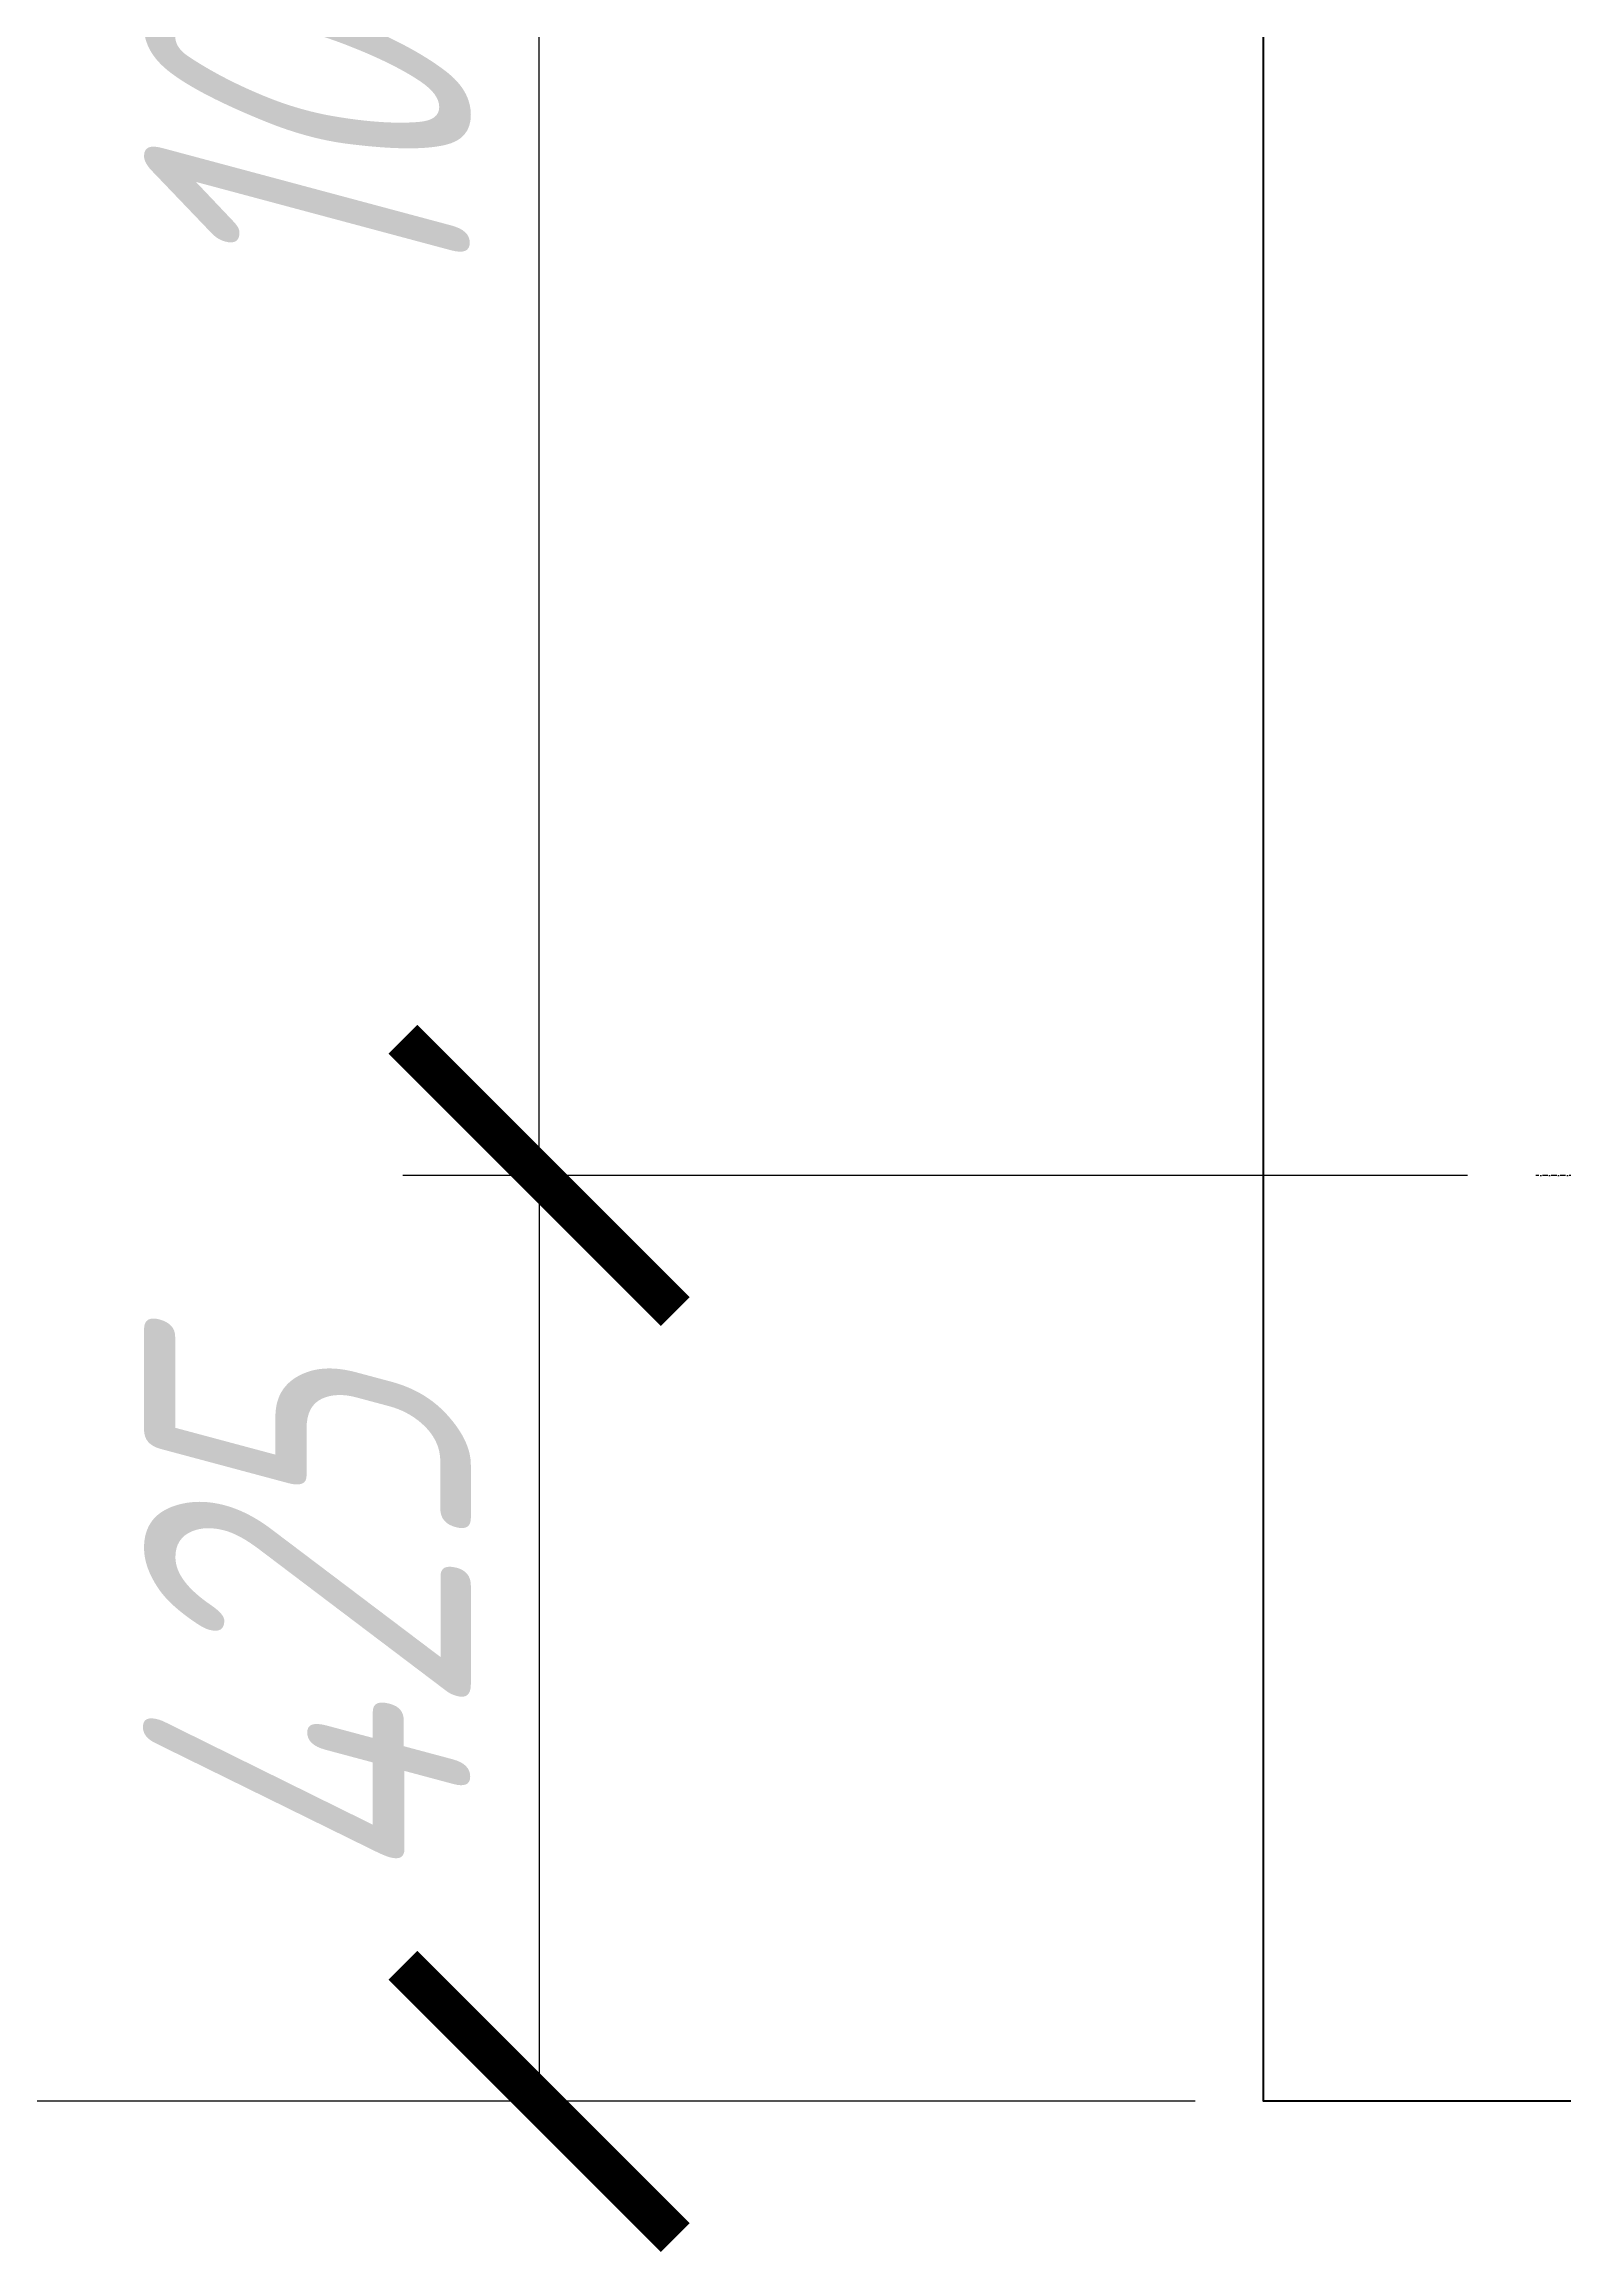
# Model space of a CAD drawing. Header units: millimetres. Extents: x 18535 to 117897, y 11356 to 27315.
# Drawn here: x 24785 to 25483, y 22249 to 23262 of the extents above; entities that cross this region are included whole.
import ezdxf

# ---------------------------------------------------------------- set-up
doc = ezdxf.new("R2010")
doc.units = ezdxf.units.MM
doc.linetypes.add('ОСЕВАЯ_МЕЛКАЯ', pattern=[8, 5, -1.5, 0, -1.5])
doc.layers.add('Dimensions', color=1, linetype='Continuous', lineweight=25)
doc.layers.add('Основная', color=134, linetype='Continuous', lineweight=70)
doc.styles.add('!Жартун', font='simplex.shx', dxfattribs={"width": 0.7, "oblique": 15, "height": 3})
doc.dimstyles.new('!Жартун_размер', dxfattribs={"dimtxt": 3, "dimasz": 2.5, "dimexe": 1.25, "dimexo": 0.625, "dimtad": 1, "dimdec": 0, "dimtxsty": '!Жартун', "dimblk": 'ARCHTICK', "dimcen": 2.5, "dimaunit": 1, "dimadec": 0, "dimazin": 0, "dimtfac": 1, "dimtdec": 0, "dimtix": 1, "dimtmove": 1, "dimatfit": 2, "dimldrblk": 'NONE', "dimfxl": 1, "dimtfill": 1, "dimlwd": 25, "dimarcsym": 0})

# ---------------------------------------------------------------- blocks, each defined once
blk = doc.blocks.new('_ArchTick')
at = {"color": 0, "linetype": 'ByBlock', "const_width": 0.15}
blk.add_lwpolyline([(-0.5, -0.5), (0.5, 0.5)], dxfattribs=at)
blk = doc.blocks.new('*D309')
at = {"layer": 'Defpoints', "color": 0, "transparency": 16777216}
for p in [(25470, 22743), (25012.5, 22318), (25345, 22318)]:
    blk.add_point(p, dxfattribs=at)
at = {"layer": 'Dimensions', "color": 0, "lineweight": -2, "transparency": 16777216}
for p, q in [((25438.7, 22743), (24950, 22743)), ((25313.7, 22318), (24950, 22318))]:
    blk.add_line(p, q, dxfattribs=at)
at = {"layer": 'Dimensions', "color": 0, "linetype": 'Continuous', "lineweight": 25, "transparency": 16777216}
blk.add_line((25012.5, 22743), (25012.5, 22318), dxfattribs=at)
at = {"layer": 'Dimensions', "color": 0, "lineweight": 25, "transparency": 16777216, "xscale": 125, "yscale": 125, "zscale": 125}
for p, rotation in [((25012.5, 22743), 90), ((25012.5, 22318), 270)]:
    blk.add_blockref('_ArchTick', p, dxfattribs=dict(at, rotation=rotation))
at = {"layer": 'Dimensions', "color": 0, "transparency": 16777216, "insert": (24906.2, 22530.5), "char_height": 150, "attachment_point": 5, "rotation": 90, "style": '!Жартун', "bg_fill": 3, "box_fill_scale": 1.1, "bg_fill_color": 256, "bg_fill_true_color": 13158600, "bg_fill_transparency": 0}
blk.add_mtext('425', dxfattribs=at)
blk = doc.blocks.new('_None')
blk = doc.blocks.new('*D310')
at = {"layer": 'Defpoints', "color": 0, "transparency": 16777216}
for p in [(25012.5, 23818), (25345, 23818), (25470, 22743)]:
    blk.add_point(p, dxfattribs=at)
at = {"layer": 'Dimensions', "color": 0, "lineweight": -2, "transparency": 16777216}
for p, q in [((25313.7, 23818), (24950, 23818)), ((25438.7, 22743), (24950, 22743))]:
    blk.add_line(p, q, dxfattribs=at)
at = {"layer": 'Dimensions', "color": 0, "linetype": 'Continuous', "lineweight": 25, "transparency": 16777216}
blk.add_line((25012.5, 22743), (25012.5, 23818), dxfattribs=at)
at = {"layer": 'Dimensions', "color": 0, "lineweight": 25, "transparency": 16777216, "xscale": 125, "yscale": 125, "zscale": 125}
for p, rotation in [((25012.5, 23818), 90), ((25012.5, 22743), 270)]:
    blk.add_blockref('_ArchTick', p, dxfattribs=dict(at, rotation=rotation))
at = {"layer": 'Dimensions', "color": 0, "transparency": 16777216, "insert": (24906.2, 23280.5), "char_height": 150, "attachment_point": 5, "rotation": 90, "style": '!Жартун', "bg_fill": 3, "box_fill_scale": 1.1, "bg_fill_color": 256, "bg_fill_true_color": 13158600, "bg_fill_transparency": 0}
blk.add_mtext('1075', dxfattribs=at)
blk = doc.blocks.new('*D320')
at = {"layer": 'Defpoints', "color": 0, "transparency": 16777216}
for p in [(25345, 25318), (24595.8, 22318), (25345, 22318)]:
    blk.add_point(p, dxfattribs=at)
at = {"layer": 'Dimensions', "color": 0, "lineweight": -2, "transparency": 16777216}
for p, q in [((25313.7, 25318), (24533.3, 25318)), ((25313.7, 22318), (24533.3, 22318))]:
    blk.add_line(p, q, dxfattribs=at)
at = {"layer": 'Dimensions', "color": 0, "linetype": 'Continuous', "lineweight": 25, "transparency": 16777216}
blk.add_line((24595.8, 25318), (24595.8, 22318), dxfattribs=at)
at = {"layer": 'Dimensions', "color": 0, "lineweight": 25, "transparency": 16777216, "xscale": 125, "yscale": 125, "zscale": 125}
for p, rotation in [((24595.8, 25318), 90), ((24595.8, 22318), 270)]:
    blk.add_blockref('_ArchTick', p, dxfattribs=dict(at, rotation=rotation))
at = {"layer": 'Dimensions', "color": 0, "transparency": 16777216, "insert": (24489.5, 23818), "char_height": 150, "attachment_point": 5, "rotation": 90, "style": '!Жартун', "bg_fill": 3, "box_fill_scale": 1.1, "bg_fill_color": 256, "bg_fill_true_color": 13158600, "bg_fill_transparency": 0}
blk.add_mtext('3000', dxfattribs=at)

msp = doc.modelspace()

# ---------------------------------------------------------------- linework, layer by layer
at = {"layer": 'Основная'}
msp.add_lwpolyline([(25345, 25318), (28345, 25318), (28345, 22318), (25345, 22318)], close=True, dxfattribs=at)

# ---------------------------------------------------------------- next in the draw order: dimensions: what is measured, and where the dimension line sits
at = {"layer": 'Dimensions'}
dim = msp.add_linear_dim(base=(25012.5, 22318), p1=(25470, 22743), p2=(25345, 22318), angle=90, dimstyle='!Жартун_размер', dxfattribs=at)
dim.commit()
dim.dimension.update_dxf_attribs({"geometry": '*D309', "text_midpoint": (24906.2, 22530.5)})

# ---------------------------------------------------------------- next in the draw order: dimensions: what is measured, and where the dimension line sits
dim = msp.add_linear_dim(base=(25012.5, 23818), p1=(25470, 22743), p2=(25345, 23818), angle=90, dimstyle='!Жартун_размер', dxfattribs=at)
dim.commit()
dim.dimension.update_dxf_attribs({"geometry": '*D310', "text_midpoint": (24906.2, 23280.5)})

# ---------------------------------------------------------------- next in the draw order: linework, layer by layer
at = {"layer": 'Dimensions', "linetype": 'ОСЕВАЯ_МЕЛКАЯ', "ltscale": 0.5}
msp.add_line((26070, 22743), (25470, 22743), dxfattribs=at)

# ---------------------------------------------------------------- next in the draw order: dimensions: what is measured, and where the dimension line sits
at = {"layer": 'Dimensions'}
dim = msp.add_linear_dim(base=(24595.8, 22318), p1=(25345, 25318), p2=(25345, 22318), angle=90, dimstyle='!Жартун_размер', dxfattribs=at)
dim.commit()
dim.dimension.update_dxf_attribs({"geometry": '*D320', "text_midpoint": (24489.5, 23818)})

doc.saveas('drawing.dxf')
